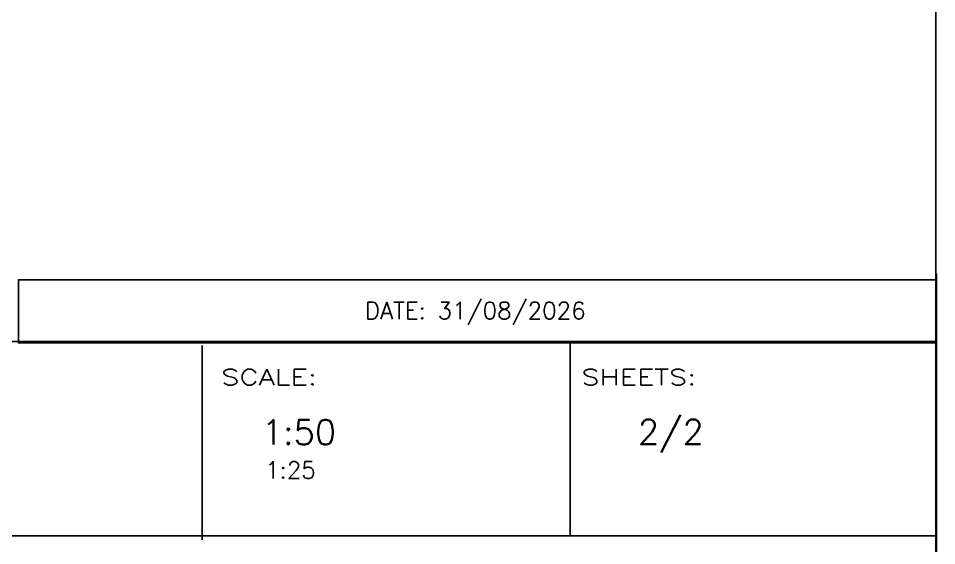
# Model space of a CAD drawing. Extents: x -86245 to 167090, y -69122 to 58950.
# Drawn here: x 77880 to 82767, y 3777 to 6584 of the extents above; entities that cross this region are included whole.
import ezdxf
from ezdxf.enums import TextEntityAlignment as Align

# ---------------------------------------------------------------- set-up
doc = ezdxf.new("R2010")
doc.units = 0
doc.header["$LTSCALE"] = 250
doc.layers.get('0').update_dxf_attribs({"linetype": 'CONTINUOUS'})
for name, color, linetype in [('Rev A11', 7, 'CONTINUOUS'), ('S0CO1', 1, 'CONTINUOUS'), ('S0TX2', 2, 'CONTINUOUS')]:
    doc.layers.add(name, color=color, linetype=linetype)
doc.styles.add('ROMANS', font='romans.shx', dxfattribs={"height": 125})
doc.styles.add('Romans500', font='romans.shx', dxfattribs={"width": 0.8, "height": 500})

# ---------------------------------------------------------------- blocks, each defined once
blk = doc.blocks.new('A$C775A635E')
at = {"layer": 'S0CO1', "color": 6}
blk.add_lwpolyline([(0, 0), (0, 58450), (-41050, 58450), (-41050, 0)], close=True, dxfattribs=at)
blk = doc.blocks.new('TF-2')
at = {"color": 2, "transparency": 33554687}
for p, q in [((0, 81.276), (0, 87.276)), ((-81.276, 81.276), (0, 81.276))]:
    blk.add_line(p, q, dxfattribs=at)
at = {"color": 1, "transparency": 33554687}
blk.add_line((0, 87.276), (0, 0), dxfattribs=at)
at = {"color": 4, "transparency": 33554687}
for p, q in [((0, 81.276), (-168, 81.276)), ((-65.248, 63.651), (-65.248, 80.927)), ((-32.548, 64), (-32.548, 81.276)), ((0, 64), (0, 81.276)), ((0, 64), (0, 81.276)), ((-168, 64), (0, 64))]:
    blk.add_line(p, q, dxfattribs=at)
at = {"color": 1, "transparency": 33554687, "style": 'ROMANS', "width": 1.35}
for s, p in [('SCALE:', (-63.547, 77.399)), ('SHEETS:', (-31.553, 77.4))]:
    blk.add_text(s, height=1.4, dxfattribs=at).set_placement(p)
at = {"color": 4, "transparency": 33554687, "style": 'ROMANS', "width": 1.5}
for tag, p in [('PROSJ', (-118.505, 73.949)), ('DRAWING', (-117.319, 67.819))]:
    blk.add_attdef(tag, text='', height=3, dxfattribs=at).set_placement(p, align=Align.MIDDLE)
at = {"color": 4, "transparency": 33554687, "style": 'ROMANS'}
for tag, p in [('SCALE', (-56.642, 73.215)), ('SHEET', (-23.606, 73.082))]:
    blk.add_attdef(tag, text='', height=2.2, dxfattribs=at).set_placement(p, align=Align.MIDDLE)
at = {"color": 3, "transparency": 33554687, "style": 'ROMANS'}
for tag, p in [('SCALE2', (-57.398, 69.851)), ('SCALE3', (-57.356, 67.08))]:
    blk.add_attdef(tag, text='', height=1.5, dxfattribs=at).set_placement(p, align=Align.MIDDLE)

msp = doc.modelspace()

# ---------------------------------------------------------------- linework, layer by layer
at = {"layer": 'S0CO1', "transparency": 33554687}
msp.add_lwpolyline([(82767.164, 5193.15), (77879.73, 5193.15), (77879.73, 4856.401), (82767.164, 4856.401)], close=True, dxfattribs=at)

# ---------------------------------------------------------------- block references
at = {"layer": 'Rev A11'}
ref = msp.add_blockref('TF-2', (82767.164, -5.852), dxfattribs=dict(at, xscale=59.92264314209993, yscale=59.92264314209993, zscale=59.92264314209993))
ref.add_attrib('SHEET', '2/2', dxfattribs={"layer": '0', "color": 4, "transparency": 33554687, "height": 131.8298, "style": 'ROMANS'}).set_placement((81352.623, 4373.394), align=Align.MIDDLE)
ref.add_attrib('SCALE', '1:50', dxfattribs={"layer": '0', "color": 4, "transparency": 33554687, "height": 131.8298, "style": 'ROMANS'}).set_placement((79373.054, 4381.387), align=Align.MIDDLE)
ref.add_attrib('SCALE2', '1:25', dxfattribs={"layer": '0', "color": 3, "transparency": 33554687, "height": 89.884, "style": 'ROMANS'}).set_placement((79327.724, 4179.801), align=Align.MIDDLE)
at = {"layer": 'S0CO1', "linetype": 'ByBlock'}
msp.add_blockref('A$C775A635E', (82763.595, 0), dxfattribs=at)

# ---------------------------------------------------------------- texts
at = {"layer": 'S0TX2', "transparency": 33554687, "style": 'Romans500'}
msp.add_text('DATE: 31/08/2026', height=90.20062, dxfattribs=at).set_placement((80311.738, 5028.553), align=Align.MIDDLE_CENTER)

doc.saveas('drawing.dxf')
